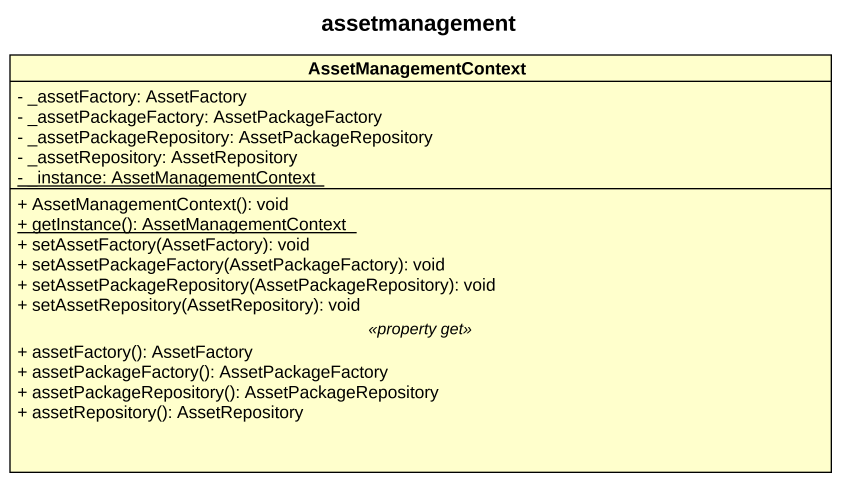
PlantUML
@startuml
title assetmanagement
hide circle
hide empty members
skinparam classAttributeIconSize 0
class AssetManagementContext {
  - _assetFactory: AssetFactory
  - _assetPackageFactory: AssetPackageFactory
  - _assetPackageRepository: AssetPackageRepository
  - _assetRepository: AssetRepository
  {static} - _instance: AssetManagementContext
  --
  + AssetManagementContext(): void
  {static} + getInstance(): AssetManagementContext
  + setAssetFactory(AssetFactory): void
  + setAssetPackageFactory(AssetPackageFactory): void
  + setAssetPackageRepository(AssetPackageRepository): void
  + setAssetRepository(AssetRepository): void
  .. <<property get>> ..
  + assetFactory(): AssetFactory
  + assetPackageFactory(): AssetPackageFactory
  + assetPackageRepository(): AssetPackageRepository
  + assetRepository(): AssetRepository
}
@enduml
